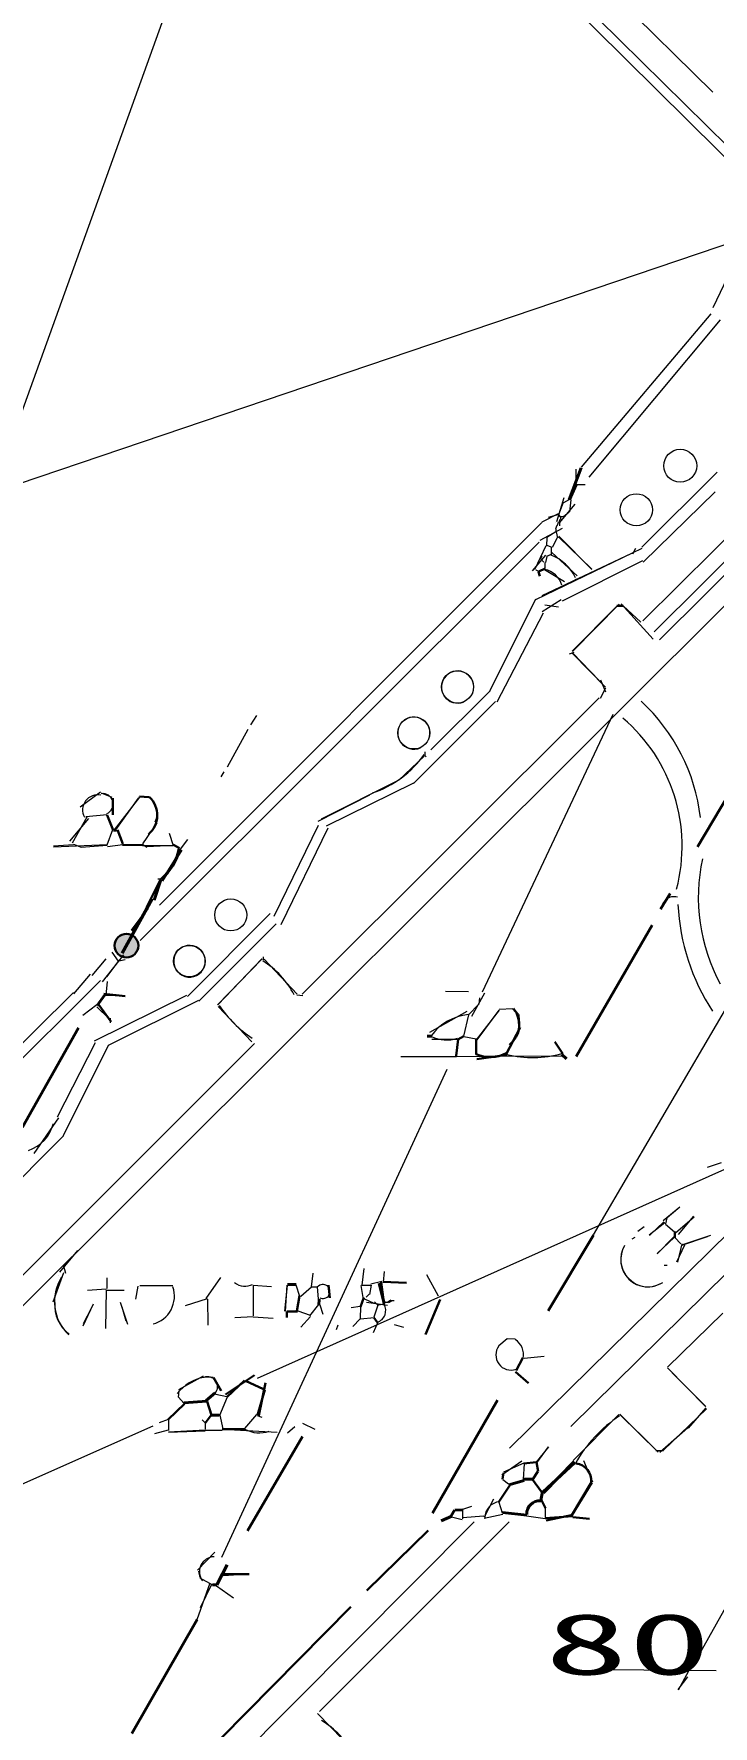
# Model space of a CAD drawing. Header units: millimetres. Extents: x -22015 to 140060, y -26591 to 87788.
# Drawn here: x 81450 to 88957, y 42796 to 61505 of the extents above; entities that cross this region are included whole.
import ezdxf

# ---------------------------------------------------------------- set-up
doc = ezdxf.new("R2010")
doc.units = ezdxf.units.MM
for name, color, linetype, lineweight in [('A_MED', 9, 'CONTINUOUS', 20), ('A_THIN', 8, 'CONTINUOUS', 15), ('CHECK', 2, 'CONTINUOUS', 35), ('P_LEADER', 140, 'CONTINUOUS', 20), ('P_NOMARK', 6, 'CONTINUOUS', 35), ('P_R', 5, 'CONTINUOUS', 40), ('P_R_MARK', 5, 'CONTINUOUS', 25), ('P_SIZE', 140, 'CONTINUOUS', 13), ('SYM', 4, 'CONTINUOUS', 25), ('TEXT_SHAPE', 7, 'CONTINUOUS', 30)]:
    doc.layers.add(name, color=color, linetype=linetype, lineweight=lineweight)
doc.styles.add('JP', font='msgothic.ttc')

msp = doc.modelspace()

# ---------------------------------------------------------------- hatches: boundary and pattern name
at = {"layer": 'TEXT_SHAPE'}
h = msp.add_hatch(color=7, dxfattribs=at)
h.dxf.hatch_style = 1
edge = h.paths.add_edge_path()
edge.add_arc((82474, 51425), 131, 0, 360)

# ---------------------------------------------------------------- linework, layer by layer
at = {"layer": 'A_MED', "lineweight": 20}
for p, q in [((89036, 58343), (87583, 56604)), ((87308, 56374), (87226, 56110)), ((87298, 56323), (87247, 56187)), ((87371, 56356), (87303, 56322)), ((88981, 56441), (88182, 55663)), ((87430, 56304), (87254, 56101)), ((87288, 56036), (87043, 55903)), ((87222, 56001), (87238, 55933)), ((87034, 55887), (82624, 51482)), ((86998, 55580), (87031, 55562)), ((87095, 55584), (87315, 55452)), ((87098, 55662), (87098, 55594)), ((87277, 55249), (87068, 55114)), ((87080, 55101), (86567, 54116)), ((87894, 55177), (87400, 54679)), ((87417, 54667), (87367, 54647)), ((87404, 54656), (87768, 54284)), ((87769, 54273), (87707, 54157)), ((86552, 54124), (85646, 53217)), ((86491, 54241), (85838, 53591)), ((82185, 53120), (81961, 52955)), ((82317, 53063), (82198, 53112)), ((82342, 52704), (82621, 53066)), ((82358, 52705), (82608, 53056)), ((82607, 53067), (82720, 53070)), ((82053, 52829), (81844, 52581)), ((82035, 52847), (81872, 52558)), ((82262, 52871), (82026, 52848)), ((82810, 52782), (82650, 52550)), ((82318, 52705), (82255, 52535)), ((83147, 52597), (83066, 52493)), ((84700, 52725), (84178, 51655)), ((81668, 52517), (82260, 52544)), ((81888, 52546), (81973, 52514)), ((81973, 52514), (82261, 52537)), ((82432, 52541), (82263, 52518)), ((82655, 52533), (82990, 52533)), ((84129, 51665), (83272, 50811)), ((83971, 51281), (83482, 50770)), ((82072, 51111), (81888, 50893)), ((82145, 50748), (82284, 50617)), ((82240, 50879), (82460, 50871)), ((83487, 50754), (83858, 50361)), ((84424, 50871), (84357, 50878)), ((86369, 50778), (86254, 50661)), ((86342, 50383), (86596, 50710)), ((86348, 50383), (86594, 50711)), ((86592, 50722), (86745, 50730)), ((86592, 50722), (86745, 50730)), ((89142, 50808), (87631, 48227)), ((82295, 50623), (82295, 50573)), ((86234, 50697), (85823, 50466)), ((86252, 50661), (86197, 50426)), ((85847, 50390), (86135, 50391)), ((86202, 50420), (86338, 50393)), ((82270, 50321), (81774, 49324)), ((87287, 50204), (85507, 50197)), ((85507, 50201), (86117, 50197)), ((90961, 50057), (86708, 45871)), ((85790, 47790), (85920, 47553)), ((88676, 46096), (88366, 45822)), ((88408, 45840), (88324, 45839)), ((86841, 45727), (86621, 45571)), ((86864, 45702), (86641, 45605)), ((86868, 45695), (86856, 45527)), ((87526, 45734), (87622, 45498)), ((86632, 45524), (86695, 45474)), ((86066, 45109), (86185, 45080)), ((86288, 45226), (86186, 45192)), ((86423, 45118), (86186, 45101)), ((86632, 45136), (86427, 45092)), ((86588, 45271), (86626, 45154)), ((86896, 45121), (87100, 45092)), ((87102, 45206), (87102, 45104)), ((87791, 43424), (88991, 43413))]:
    msp.add_line(p, q, dxfattribs=at)
for centre, radius, start, end in [((85650, 53775), 178, 336.7617, 293.9425), ((86755, 52524), 1859, 345.2463, 49.655), ((84833, 54193), 1138, 288.3923, 324.8187), ((82155, 52925), 166, 77.3732, 209.1712), ((82212, 52991), 115, 292.4892, 98.3826), ((82603, 52888), 212, 333.1459, 55.9145), ((86303, 50097), 568, 95.0068, 144.3768), ((86011, 50756), 374, 243.6351, 288.6881), ((86964, 51374), 1187, 255.9906, 285.6531)]:
    msp.add_arc(centre, radius, start, end, dxfattribs=at)
at = {"layer": 'A_THIN', "lineweight": 15}
for p, q in [((84260, 64930), (89528, 59701)), ((89602, 59782), (84301, 65017)), ((78945, 50741), (83966, 64675)), ((85360, 64391), (88955, 60861)), ((93410, 59820), (88363, 54804)), ((89538, 59703), (88954, 58475)), ((89247, 59229), (76016, 54742)), ((91959, 58764), (88181, 55017)), ((92089, 58659), (88305, 54896)), ((88932, 58408), (87500, 56713)), ((78777, 44897), (91207, 57304)), ((87440, 56692), (87440, 56557)), ((87440, 56557), (87440, 56523)), ((87440, 56523), (87474, 56523)), ((87474, 56523), (87541, 56523)), ((89001, 56658), (88168, 55830)), ((87383, 56353), (87369, 56219)), ((87245, 56200), (87062, 56108)), ((87251, 56192), (87132, 56159)), ((87250, 56183), (87267, 56166)), ((87262, 56137), (87250, 56102)), ((87269, 56169), (87303, 56169)), ((87269, 56169), (87269, 56135)), ((87367, 56217), (87304, 56167)), ((87065, 56102), (82837, 51873)), ((87217, 56000), (87119, 55936)), ((87228, 56070), (87216, 56034)), ((87218, 56033), (87218, 56000)), ((87245, 56103), (87233, 56068)), ((87248, 55946), (87615, 55586)), ((87250, 55951), (87617, 55584)), ((87258, 56101), (87258, 56067)), ((86987, 55582), (87110, 55850)), ((86997, 55253), (88171, 55821)), ((87069, 55296), (88059, 55765)), ((87119, 55932), (87115, 55847)), ((87117, 55851), (87168, 55835)), ((87167, 55831), (87166, 55746)), ((87176, 55772), (87455, 55512)), ((87234, 55933), (87177, 55825)), ((88098, 55815), (88066, 55752)), ((87103, 55740), (86958, 55567)), ((87063, 55730), (87045, 55697)), ((87052, 55700), (87086, 55666)), ((87119, 55728), (87103, 55661)), ((87166, 55748), (87116, 55727)), ((88175, 55678), (87287, 55233)), ((87445, 55478), (87293, 55393)), ((86995, 55256), (86489, 54243)), ((87098, 55193), (87249, 55171)), ((87917, 55200), (87404, 54678)), ((88293, 54813), (87942, 55203)), ((88157, 55000), (87964, 55181)), ((87408, 54657), (87698, 54355)), ((87711, 54364), (87768, 54232)), ((87698, 54165), (84415, 50889)), ((83909, 53969), (83844, 53866)), ((87849, 53982), (86404, 50912)), ((83592, 53400), (83818, 53820)), ((85765, 53521), (85485, 53253)), ((85768, 53529), (85785, 53512)), ((85771, 53566), (85771, 53532)), ((83550, 53345), (83518, 53293)), ((85483, 53255), (84625, 52823)), ((85647, 53220), (84679, 52744)), ((85160, 53090), (84589, 52796)), ((82945, 52670), (82991, 52533)), ((84591, 52753), (84103, 51748)), ((81889, 52540), (81668, 52523)), ((82650, 52548), (82700, 52514)), ((82702, 52521), (82990, 52537)), ((82853, 52161), (82819, 52161)), ((83148, 50861), (84062, 51779)), ((82245, 51279), (82090, 51096)), ((82442, 51325), (82204, 51024)), ((82313, 51353), (82381, 51252)), ((82460, 51269), (82376, 51251)), ((83973, 51279), (83481, 50772)), ((83986, 51301), (83986, 51267)), ((84360, 50887), (83996, 51277)), ((82379, 51247), (82254, 51082)), ((81889, 50907), (77778, 46847)), ((82185, 51039), (77960, 46835)), ((82261, 51028), (82246, 50876)), ((86001, 50923), (86255, 50918)), ((86429, 50898), (86286, 50643)), ((82146, 50770), (81992, 50653)), ((83137, 50873), (82118, 50368)), ((83270, 50817), (82271, 50322)), ((86374, 50847), (86369, 50779)), ((91997, 50666), (87386, 46108)), ((83888, 50344), (80636, 47092)), ((82127, 50352), (81709, 49529)), ((83529, 44665), (86018, 50059)), ((91083, 49846), (83918, 46641)), ((81722, 49521), (81451, 49127)), ((81778, 49322), (80742, 48282)), ((89064, 47362), (88454, 46765)), ((88452, 46756), (88874, 46329)), ((88503, 46701), (88875, 46330)), ((87914, 46241), (87411, 45732)), ((88324, 45850), (87925, 46244)), ((88351, 45826), (87925, 46243)), ((88883, 46306), (88410, 45847)), ((88876, 46315), (88680, 46091)), ((82764, 46114), (77925, 43961)), ((87136, 45883), (87000, 45714)), ((87134, 45884), (87005, 45707)), ((86531, 45304), (86425, 45108)), ((86187, 45188), (86187, 45087)), ((80970, 39681), (86316, 45055)), ((86703, 45055), (84606, 42957)), ((89473, 44786), (88819, 43623)), ((84584, 42937), (85001, 42508))]:
    msp.add_line(p, q, dxfattribs=at)
for centre, radius in [((88593, 56730), 182), ((88108, 56243), 178), ((86132, 54285), 178), ((85649, 53776), 177), ((83626, 51764), 177), ((83168, 51254), 174)]:
    msp.add_circle(centre, radius, dxfattribs=at)
for centre, radius, start, end in [((87043, 55336), 254, 16.7205, 77.9548), ((86972, 55263), 518, 26.3023, 68.0413), ((86133, 54284), 178, 340.4038, 291.554), ((86761, 52605), 2068, 6.5727, 47.3508), ((90788, 51954), 1995, 167.5322, 208.5102), ((90922, 51992), 2357, 182.732, 213.252), ((83170, 51252), 175, 326.1353, 318.7458), ((83451, 50425), 987, 27.4945, 57.5936), ((84603, 51514), 1336, 214.2156, 236.3574), ((88781, 44943), 1545, 123.6996, 150.6416), ((86616, 45095), 184, 96.849, 177.286), ((84148, 42055), 936, 27.3958, 59.0175)]:
    msp.add_arc(centre, radius, start, end, dxfattribs=at)
at = {"layer": 'CHECK', "lineweight": 15}
for p, q in [((87252, 56168), (87252, 56168)), ((87291, 56142), (87291, 56142)), ((87218, 56103), (87218, 56103))]:
    msp.add_line(p, q, dxfattribs=at)
at = {"layer": 'CHECK', "lineweight": 40}
msp.add_line((87633, 48226), (87133, 47387), dxfattribs=at)
at = {"layer": 'CHECK', "lineweight": 30}
for p, q in [((85942, 47513), (85778, 47127)), ((85806, 44959), (85130, 44296))]:
    msp.add_line(p, q, dxfattribs=at)
at = {"layer": 'P_LEADER', "lineweight": 15}
for p, q in [((88686, 43406), (88572, 43196)), ((88675, 43343), (88566, 43201))]:
    msp.add_line(p, q, dxfattribs=at)
at = {"layer": 'P_NOMARK', "lineweight": 30}
for p, q in [((88784, 52518), (89414, 53579)), ((84954, 44117), (82196, 41324))]:
    msp.add_line(p, q, dxfattribs=at)
at = {"layer": 'P_NOMARK', "lineweight": 40}
for p, q in [((88284, 51653), (87444, 50198)), ((81942, 50517), (81326, 49419)), ((87286, 50223), (87337, 50172))]:
    msp.add_line(p, q, dxfattribs=at)
at = {"layer": 'P_R', "lineweight": 40}
for p, q in [((86573, 46399), (85857, 45151)), ((84420, 45999), (83812, 44954)), ((86070, 45116), (85951, 45068)), ((83255, 43975), (82534, 42714))]:
    msp.add_line(p, q, dxfattribs=at)
at = {"layer": 'P_R_MARK', "lineweight": 20}
for p, q in [((86682, 47077), (86590, 47000)), ((86769, 47073), (86684, 47080)), ((87090, 46883), (86870, 46861)), ((83452, 44719), (83260, 44521)), ((83268, 44509), (83284, 44441)), ((83285, 44436), (83425, 44360)), ((83467, 44348), (83655, 44215)), ((83543, 44463), (83830, 44479))]:
    msp.add_line(p, q, dxfattribs=at)
at = {"layer": 'P_R_MARK', "lineweight": 30}
for p, q in [((86855, 46869), (86779, 46729)), ((86774, 46715), (86916, 46587)), ((83543, 44476), (83831, 44476))]:
    msp.add_line(p, q, dxfattribs=at)
at = {"layer": 'P_R_MARK', "lineweight": 40}
for p, q in [((83587, 44581), (83534, 44481)), ((83424, 44358), (83474, 44358)), ((83535, 44480), (83472, 44359))]:
    msp.add_line(p, q, dxfattribs=at)
at = {"layer": 'P_R_MARK', "lineweight": 15}
for p, q in [((83395, 44377), (83253, 43973)), ((83413, 44363), (83288, 44104))]:
    msp.add_line(p, q, dxfattribs=at)
at = {"layer": 'P_R_MARK', "lineweight": 20}
for centre, radius, start, end in [((86722, 46899), 166, 142.8878, 289.9796), ((86666, 46903), 196, 348.4402, 58.4016), ((83448, 44502), 168, 92.145, 216.5925)]:
    msp.add_arc(centre, radius, start, end, dxfattribs=at)
at = {"layer": 'SYM', "lineweight": 20}
msp.add_arc((88524, 51829), 137, 74.2732, 180.1714, dxfattribs=at)
at = {"layer": 'SYM', "lineweight": 15}
msp.add_arc((81247, 49568), 433, 289.4718, 345.5831, dxfattribs=at)
at = {"layer": 'TEXT_SHAPE', "lineweight": 40}
for p, q in [((87499, 56706), (87367, 56357)), ((82330, 52701), (82364, 52701)), ((83083, 52483), (82867, 52140)), ((82853, 52152), (82781, 51926)), ((82428, 51341), (82756, 51941)), ((82235, 50880), (82149, 50763)), ((85796, 50424), (85847, 50424)), ((84348, 47679), (84252, 47680)), ((85267, 47695), (85320, 47470)), ((84602, 47518), (84601, 47450)), ((83454, 46480), (83353, 46396)), ((83361, 46389), (83107, 46371)), ((83412, 46233), (83497, 46233)), ((87429, 45711), (87076, 45384)), ((87420, 45722), (87081, 45376)), ((86870, 45511), (86699, 45465)), ((86866, 45527), (86968, 45527)), ((87072, 45391), (87051, 45290)), ((86098, 45185), (86063, 45123)), ((86187, 45189), (86102, 45185)), ((86628, 45159), (86898, 45129))]:
    msp.add_line(p, q, dxfattribs=at)
at = {"layer": 'TEXT_SHAPE', "lineweight": 30}
for p, q in [((87446, 56521), (87374, 56354)), ((87099, 55593), (87030, 55561)), ((87027, 55559), (87043, 55508)), ((87961, 55183), (87893, 55183)), ((82323, 52870), (82323, 53056)), ((82619, 53073), (82721, 53067)), ((82259, 52868), (82328, 52701)), ((82373, 52705), (82435, 52551)), ((82431, 52541), (82651, 52536)), ((82992, 52538), (83060, 52503)), ((82844, 52140), (82694, 51846)), ((82710, 51837), (82529, 51592)), ((88481, 52003), (88374, 51829)), ((82224, 50892), (82461, 50868)), ((82167, 50770), (82304, 50584)), ((86748, 50725), (86804, 50663)), ((86823, 50521), (86669, 50226)), ((86807, 50662), (86815, 50526)), ((86139, 50390), (86118, 50205)), ((86203, 50423), (86136, 50389)), ((86338, 50391), (86337, 50222)), ((87208, 50362), (87296, 50229)), ((86345, 50170), (86677, 50219)), ((88534, 48265), (88534, 48197)), ((85306, 47710), (85567, 47697)), ((84386, 47553), (84357, 47383)), ((84706, 47672), (84721, 47530)), ((85097, 47534), (85059, 47433)), ((85289, 47703), (85316, 47483)), ((84246, 47382), (84245, 47315)), ((84246, 47382), (84364, 47382)), ((85207, 47313), (85243, 47264)), ((83522, 46503), (83435, 46652)), ((83887, 46676), (83567, 46463)), ((83779, 46618), (83584, 46434)), ((83989, 46521), (83788, 46615)), ((84009, 46590), (83937, 46230)), ((84003, 46516), (83920, 46233)), ((83114, 46361), (82933, 46186)), ((83411, 46233), (83345, 46147)), ((83366, 46386), (83413, 46233)), ((83530, 46081), (83784, 46081)), ((87002, 45716), (86866, 45701)), ((87005, 45713), (87022, 45612)), ((86712, 45466), (86590, 45276)), ((86641, 45595), (86629, 45527)), ((86961, 45522), (87059, 45385)), ((87020, 45610), (86966, 45528)), ((87615, 45491), (87395, 45128)), ((87614, 45492), (87396, 45128)), ((87060, 45295), (87106, 45208)), ((87407, 45116), (87102, 45097)), ((87405, 45133), (87110, 45070)), ((87405, 45105), (87591, 45087))]:
    msp.add_line(p, q, dxfattribs=at)
at = {"layer": 'TEXT_SHAPE', "lineweight": 15}
for p, q in [((89044, 49025), (88892, 48974)), ((88587, 48533), (88405, 48382)), ((88587, 48533), (88449, 48417)), ((88193, 48318), (88126, 48266)), ((88423, 48361), (88250, 48226)), ((88411, 48371), (88254, 48222)), ((88446, 48417), (88429, 48350)), ((88746, 48424), (88546, 48250)), ((88739, 48433), (88569, 48231)), ((88092, 48199), (88058, 48181)), ((88528, 48203), (88337, 48021)), ((88523, 48207), (88338, 48019)), ((81931, 48056), (81733, 47817)), ((81892, 48005), (81778, 47888)), ((81778, 47808), (81660, 47485)), ((81725, 47783), (81725, 47783)), ((81738, 47824), (81738, 47824)), ((81778, 47886), (81799, 47803)), ((85097, 47856), (85073, 47670)), ((88414, 47893), (88448, 47893)), ((85157, 47573), (85123, 47539)), ((85179, 47670), (85158, 47569)), ((84366, 47387), (84503, 47341)), ((85216, 47489), (85249, 47455)), ((85330, 47485), (85364, 47485)), ((85396, 47504), (85363, 47486)), ((85402, 47496), (85371, 47475)), ((85398, 47501), (85432, 47501)), ((84808, 47230), (84791, 47179)), ((85057, 47300), (84974, 47214)), ((85251, 47262), (85201, 47144)), ((85433, 47238), (85535, 47207)), ((84008, 46570), (83987, 46521)), ((83919, 46229), (83970, 46213)), ((82935, 46070), (82785, 46029)), ((82936, 46185), (82836, 46148)), ((83310, 46182), (83344, 46148)), ((84336, 46107), (84254, 46036)), ((84418, 46147), (84555, 46081))]:
    msp.add_line(p, q, dxfattribs=at)
at = {"layer": 'TEXT_SHAPE', "lineweight": 20}
for p, q in [((88431, 48347), (88530, 48260)), ((88534, 48197), (88601, 48129)), ((88640, 48112), (88552, 47926)), ((88612, 48127), (88562, 47924)), ((88927, 48222), (88606, 48115)), ((88891, 48205), (88608, 48110)), ((82256, 47752), (82256, 47634)), ((83511, 47758), (83352, 47525)), ((84532, 47805), (84513, 47653)), ((85295, 47711), (85175, 47682)), ((85323, 47823), (85310, 47704)), ((82248, 47629), (82044, 47612)), ((82249, 47617), (82243, 47194)), ((82247, 47617), (82450, 47617)), ((82579, 47517), (82603, 47659)), ((82620, 47667), (82987, 47666)), ((83874, 47669), (83873, 47331)), ((83874, 47673), (84077, 47657)), ((84251, 47669), (84221, 47385)), ((84247, 47670), (84229, 47383)), ((84348, 47679), (84252, 47680)), ((84390, 47548), (84348, 47670)), ((84519, 47651), (84401, 47548)), ((84517, 47653), (84585, 47653)), ((84582, 47652), (84593, 47517)), ((85062, 47668), (85085, 47534)), ((85076, 47670), (85178, 47670)), ((85104, 47521), (85207, 47474)), ((85314, 47706), (85568, 47698)), ((82105, 47460), (81993, 47220)), ((82082, 47412), (81995, 47243)), ((82404, 47483), (82486, 47240)), ((82421, 47433), (82467, 47279)), ((83364, 47519), (83124, 47444)), ((83371, 47516), (83372, 47229)), ((84594, 47456), (84498, 47333)), ((84611, 47453), (84642, 47351)), ((85058, 47437), (84957, 47420)), ((85059, 47434), (85058, 47298)), ((85125, 47484), (85359, 47450)), ((85250, 47449), (85209, 47316)), ((85330, 47465), (85246, 47448)), ((83873, 47323), (83670, 47311)), ((83872, 47322), (84093, 47306)), ((84507, 47324), (84402, 47209)), ((85211, 47309), (85059, 47295)), ((83323, 46665), (83050, 46516)), ((83430, 46652), (83329, 46656)), ((83051, 46503), (83046, 46435)), ((83050, 46434), (83106, 46367)), ((83463, 46465), (83583, 46440)), ((83588, 46433), (83503, 46230)), ((83505, 46235), (83537, 46082)), ((83911, 46241), (83779, 46086)), ((82938, 46182), (82937, 46063)), ((83345, 46067), (82938, 46047)), ((83345, 46056), (82938, 46041)), ((83344, 46148), (83344, 46081)), ((83344, 46068), (83530, 46068)), ((83530, 46079), (84140, 46046))]:
    msp.add_line(p, q, dxfattribs=at)
at = {"layer": 'TEXT_SHAPE'}
msp.add_circle((82474, 51425), 131, dxfattribs=at)
at = {"layer": 'TEXT_SHAPE', "lineweight": 30}
for centre, radius, start, end in [((82536, 52866), 278, 310.3478, 46.7843), ((86528, 50552), 286, 308.5997, 38.377), ((86494, 50568), 377, 245.6853, 297.8132), ((87421, 45512), 189, 354.5402, 83.4609)]:
    msp.add_arc(centre, radius, start, end, dxfattribs=at)
at = {"layer": 'TEXT_SHAPE', "lineweight": 40}
for centre, radius, start, end in [((82445, 52631), 627, 310.9431, 347.807), ((87042, 45144), 145, 86.3586, 182.3794)]:
    msp.add_arc(centre, radius, start, end, dxfattribs=at)
at = {"layer": 'TEXT_SHAPE', "lineweight": 15}
for centre, radius, start, end in [((88236, 47954), 301, 148.9411, 303.0172), ((82078, 47448), 397, 175.2896, 233.3765), ((83940, 46378), 339, 242.3218, 289.1829)]:
    msp.add_arc(centre, radius, start, end, dxfattribs=at)
at = {"layer": 'TEXT_SHAPE', "lineweight": 20}
for centre, radius, start, end in [((88238, 47956), 302, 149.3023, 298.1291), ((82183, 47490), 506, 147.947, 226.5912), ((82687, 47549), 317, 284.7129, 18.8919), ((83783, 47847), 187, 232.1134, 297.0697), ((84645, 47601), 77.4, 242.2176, 139.1924), ((85204, 47390), 135, 287.9037, 31.6706), ((83407, 46196), 463, 99.6696, 143.3278), ((83370, 46549), 111, 319.6337, 111.2466)]:
    msp.add_arc(centre, radius, start, end, dxfattribs=at)

# ---------------------------------------------------------------- texts
at = {"layer": 'P_SIZE', "style": 'JP', "width": 2}
msp.add_text('80', height=675.7, rotation=0.0539, dxfattribs=at).set_placement((87097, 43365))

doc.saveas('drawing.dxf')
